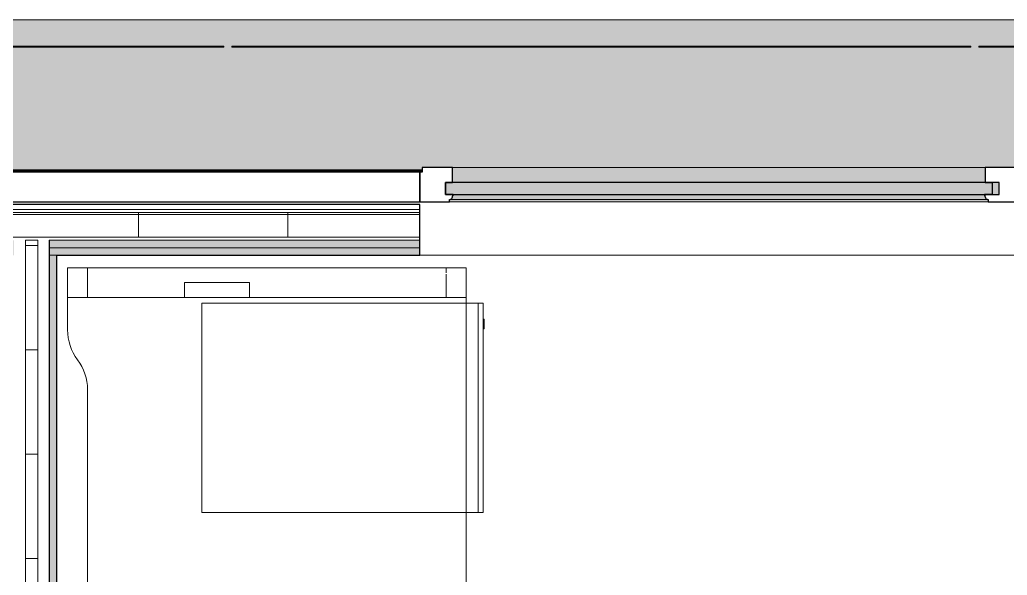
# Model space of a CAD drawing. Header units: millimetres. Extents: x 155920 to 295199, y -4084 to 97293.
# Drawn here: x 222633 to 224616, y 33602 to 34718 of the extents above; entities that cross this region are included whole.
import ezdxf

# ---------------------------------------------------------------- set-up
doc = ezdxf.new("R2010")
doc.units = ezdxf.units.MM
doc.header["$MEASUREMENT"] = 0
for name, color, linetype, lineweight in [('A-GLAZ', 7, 'CONTINUOUS', 9), ('A-GLAZ-CWMG', 7, 'CONTINUOUS', 9), ('A-WALL', 7, 'CONTINUOUS', 9), ('A-WALL-PATT', 7, 'CONTINUOUS', 25), ('I-FURN', 8, 'CONTINUOUS', 9), ('I-WALL', 7, 'CONTINUOUS', 9)]:
    doc.layers.add(name, color=color, linetype=linetype, lineweight=lineweight)

msp = doc.modelspace()

# ---------------------------------------------------------------- hatches: boundary and pattern name
at = {"layer": 'A-GLAZ'}
for points in [[(229688.5, 34416.7), (229692.8, 34416.7), (229692.8, 34718.3), (220908.8, 34718.3), (220908.8, 34416.7), (220913.2, 34416.7), (220913.2, 34421.3), (222104.5, 34421.3), (222104.5, 34416.7), (223441.2, 34416.7), (223441.2, 34421.3), (224632.5, 34421.3), (224632.5, 34416.7), (225969.2, 34416.7), (225969.2, 34421.3), (227160.5, 34421.3), (227160.5, 34416.7), (228497.2, 34416.7), (228497.2, 34421.3), (229688.5, 34421.3)], [(224571.6, 34391.4), (224571.6, 34421.3), (223502, 34421.3), (223502, 34391.4), (224317.9, 34391.4)], [(224599.6, 34367.4), (224599.6, 34391.4), (223488.1, 34391.4), (223488.1, 34367.4), (224317.9, 34367.4)], [(224571.8, 34362.4), (224570.4, 34366.3), (223503.3, 34366.3), (223502, 34362.4), (224571.6, 34362.4)], [(224570.4, 34366.3), (224570.4, 34367.4), (224317.9, 34366.3)], [(224571.8, 34352.5), (224577.6, 34352.5), (224577.6, 34357.5), (223496, 34357.5), (223496, 34352.5), (224317.9, 34352.5)], [(224576.1, 34357.5), (224572.7, 34359.8), (224571.4, 34362.4), (223501.8, 34362.4), (223500, 34358.7), (223499.8, 34357.5), (224573.8, 34357.5)]]:
    msp.add_hatch(color=256, dxfattribs=at).paths.add_polyline_path(points, flags=0)
h = msp.add_hatch(color=256, dxfattribs=at)
h.paths.add_polyline_path([(229692.8, 34414.6), (229692.8, 34416.7), (229688.5, 34416.7), (229688.5, 34414.6)], flags=0)
h.paths.add_polyline_path([(228497.2, 34414.6), (228497.2, 34416.7), (227160.5, 34416.7), (227160.5, 34414.6), (228492.2, 34414.6)], flags=0)
h.paths.add_polyline_path([(225964.2, 34414.6), (225969.2, 34414.6), (225969.2, 34416.7), (224632.5, 34416.7), (224632.5, 34414.6), (225514, 34414.6)], flags=0)
h.paths.add_polyline_path([(223441.2, 34414.6), (223441.2, 34416.7), (222104.5, 34416.7), (222104.5, 34414.6), (223436.2, 34414.6)], flags=0)
h.paths.add_polyline_path([(220913.2, 34414.6), (220913.2, 34416.7), (220908.8, 34416.7), (220908.8, 34414.6)], flags=0)
at = {"layer": 'A-WALL-PATT', "lineweight": 5}
h = msp.add_hatch(color=256, dxfattribs=at)
h.paths.add_polyline_path([(222108.8, 34260.3), (222621, 34260.3), (222621, 34275.3), (222108.8, 34275.3)], flags=0)
h.paths.add_polyline_path([(223121.9, 34260.3), (223436.8, 34260.3), (223436.8, 34275.3), (222693, 34275.3), (222693, 34260.3), (222822.9, 34260.3)], flags=0)
at = {"layer": 'A-WALL-PATT', "lineweight": 9}
h = msp.add_hatch(color=256, dxfattribs=at)
h.paths.add_polyline_path([(222708, 34245.3), (223436.8, 34245.3), (223436.8, 34260.3), (222693, 34260.3), (222693, 34245.3)], flags=0)
h.paths.add_polyline_path([(222523.9, 34245.3), (222621, 34245.3), (222621, 34260.3), (222108.8, 34260.3), (222108.8, 34245.3)], flags=0)
msp.add_hatch(color=256, dxfattribs=at).paths.add_polyline_path([(222693, 29907.3), (222708, 29907.3), (222708, 34245.3), (222693, 34245.3), (222693, 29920.8)], flags=0)

# ---------------------------------------------------------------- linework, layer by layer
at = {"layer": 'A-GLAZ'}
for p, q in [((229692.8, 34718.3), (220908.8, 34718.3)), ((223441.2, 34416.7), (222104.5, 34416.7)), ((223441.2, 34414.6), (222104.5, 34414.6)), ((224571.6, 34421.3), (223502, 34421.3)), ((224570.4, 34366.3), (223503.3, 34366.3)), ((223497.6, 34357.5), (223496, 34357.5)), ((223496, 34352.5), (224577.6, 34352.5)), ((224576.1, 34357.5), (223497.6, 34357.5)), ((224577.6, 34357.5), (224576.1, 34357.5))]:
    msp.add_line(p, q, dxfattribs=at)
at = {"layer": 'A-GLAZ', "lineweight": 30}
for p, q in [((223436.8, 34412.3), (222108.8, 34412.3)), ((223436.8, 34352.5), (223436.8, 34412.3)), ((223441.2, 34412.3), (223436.8, 34412.3)), ((223436.8, 34412.3), (223436.8, 34352.5)), ((223502, 34421.3), (223441.2, 34421.3)), ((223441.2, 34421.3), (223441.2, 34412.3)), ((223502, 34391.4), (223502, 34421.3)), ((224632.5, 34421.3), (224571.6, 34421.3)), ((224571.6, 34421.3), (224571.6, 34391.4)), ((224599.6, 34391.4), (223488.1, 34391.4)), ((223488.1, 34391.4), (223488.1, 34367.4)), ((223488.1, 34367.4), (223488.1, 34391.4)), ((223488.1, 34391.4), (223502, 34391.4)), ((224571.6, 34391.4), (224585.6, 34391.4)), ((224585.6, 34391.4), (224585.6, 34367.4)), ((224599.6, 34367.4), (224599.6, 34391.4)), ((223488.1, 34367.4), (224599.6, 34367.4)), ((223503.3, 34367.4), (223488.1, 34367.4)), ((223503.3, 34366.3), (223503.3, 34367.4)), ((224585.6, 34367.4), (224570.4, 34367.4)), ((224570.4, 34367.4), (224570.4, 34366.3)), ((222108.8, 34352.5), (223436.8, 34352.5)), ((223436.8, 34352.5), (223496, 34352.5)), ((223496, 34352.5), (223496, 34357.5)), ((223496, 34357.5), (223497.6, 34357.5)), ((224576.1, 34357.5), (224577.6, 34357.5)), ((224577.6, 34357.5), (224577.6, 34352.5)), ((224577.6, 34352.5), (224636.8, 34352.5))]:
    msp.add_line(p, q, dxfattribs=at)
for centre, radius, start, end in [((223509.2, 34361.9), 7.4, 143.4261, 176.5739), ((224564.5, 34361.9), 7.4, 3.4261, 36.5739), ((223496.5, 34362.7), 5.36, 281.9524, 356.5739), ((224577.2, 34362.7), 5.36, 183.4261, 258.0476)]:
    msp.add_arc(centre, radius, start, end, dxfattribs=at)
at = {"layer": 'A-GLAZ'}
for points in [[(223502.5, 34365.1), (223502.7, 34365.6), (223503, 34366), (223503.3, 34366.3)], [(224570.4, 34366.3), (224570.7, 34366), (224570.9, 34365.6), (224571.1, 34365.1)]]:
    msp.add_open_spline(points, degree=3, dxfattribs=at)
for points, knots in [([(223497.6, 34357.5), (223498, 34357.6), (223498.7, 34357.8), (223499.5, 34358.3), (223499.9, 34358.5), (223500, 34358.7)], [-1, -1, -1, -1, -0.8, -0.7, -0.6, -0.6, -0.6, -0.6]), ([(223501, 34359.8), (223501.1, 34360), (223501.3, 34360.4), (223501.7, 34361.2), (223501.8, 34361.9), (223501.8, 34362.4)], [-0.4, -0.4, -0.4, -0.4, -0.3, -0.2, 0, 0, 0, 0]), ([(224571.8, 34362.4), (224571.9, 34361.9), (224572, 34361.2), (224572.3, 34360.5), (224572.5, 34360.1), (224572.6, 34359.9), (224572.7, 34359.8)], [0, 0, 0, 0, 0.2, 0.3, 0.35, 0.4, 0.4, 0.4, 0.4]), ([(224573.6, 34358.7), (224573.7, 34358.7), (224573.8, 34358.5), (224574.2, 34358.3), (224574.6, 34358), (224575.2, 34357.7), (224575.7, 34357.5), (224576.1, 34357.5)], [0.6, 0.6, 0.6, 0.6, 0.625, 0.7, 0.775, 0.85, 1, 1, 1, 1])]:
    msp.add_open_spline(points, degree=3, knots=knots, dxfattribs=at)
at = {"layer": 'A-GLAZ-CWMG'}
for p, q in [((222300.8, 34665.3), (223042.8, 34665.3)), ((223042.8, 34663.3), (222300.8, 34663.3)), ((223042.8, 34665.3), (223042.8, 34663.3)), ((223058.8, 34663.3), (223058.8, 34665.3)), ((223058.8, 34665.3), (223425.8, 34665.3)), ((223425.8, 34663.3), (223058.8, 34663.3)), ((223425.8, 34665.3), (223800.8, 34665.3)), ((223800.8, 34663.3), (223425.8, 34663.3)), ((223800.8, 34665.3), (224542.8, 34665.3)), ((224542.8, 34663.3), (223800.8, 34663.3)), ((224542.8, 34665.3), (224542.8, 34663.3)), ((224558.8, 34663.3), (224558.8, 34665.3)), ((224558.8, 34665.3), (225229.9, 34665.3)), ((225229.9, 34663.3), (224558.8, 34663.3))]:
    msp.add_line(p, q, dxfattribs=at)
at = {"layer": 'A-WALL'}
for p, q in [((223436.8, 34337.3), (222108.8, 34337.3)), ((223436.8, 34331.3), (222108.8, 34331.3)), ((223436.8, 34281.3), (222108.8, 34281.3)), ((222644.5, 34275.3), (222669.5, 34275.3)), ((222644.5, 34275.3), (222644.5, 34245.3)), ((222669.5, 34275.3), (222644.5, 34275.3)), ((222669.5, 34275.3), (222669.5, 34245.3)), ((222692, 34275.3), (222693, 34275.3)), ((222692, 34275.3), (222692, 34245.3)), ((222693, 34275.3), (222692, 34275.3)), ((222693, 34275.3), (222693, 34260.3)), ((223436.8, 34275.3), (222693, 34275.3)), ((222644.5, 34245.3), (222644.5, 29907.3)), ((222669.5, 34245.3), (222669.5, 29907.3)), ((222692, 34245.3), (222692, 29907.3)), ((222693, 34260.3), (222693, 34245.3)), ((223436.8, 34260.3), (222693, 34260.3)), ((222708, 34245.3), (222693, 34245.3)), ((222693, 34245.3), (222693, 29907.3))]:
    msp.add_line(p, q, dxfattribs=at)
at = {"layer": 'A-WALL-PATT', "linetype": 'Continuous', "lineweight": 9}
for p, q in [((222108.8, 34327.3), (223436.8, 34327.3)), ((222871.8, 34281.3), (222871.8, 34331.3)), ((223171.8, 34281.3), (223171.8, 34331.3)), ((222644.5, 34265), (222669.5, 34265)), ((222644.5, 34055.5), (222669.5, 34055.5)), ((222644.5, 33845.9), (222669.5, 33845.9)), ((222644.5, 33636.4), (222669.5, 33636.4))]:
    msp.add_line(p, q, dxfattribs=at)
at = {"layer": 'I-FURN'}
for p, q in [((222729.3, 34220.3), (223529.3, 34220.3)), ((222769.3, 34220.3), (222729.3, 34220.3)), ((222729.3, 34160.3), (222729.3, 34220.3)), ((222729.3, 34160.3), (222729.3, 34220.3)), ((223529.3, 34220.3), (222729.3, 34220.3)), ((222729.3, 34220.3), (222729.3, 34095.3)), ((222729.3, 34095.3), (222729.3, 34220.3)), ((222729.3, 34220.3), (223529.3, 34220.3)), ((223489.3, 34220.3), (222769.3, 34220.3)), ((222769.3, 34160.3), (222769.3, 34220.3)), ((222769.3, 34160.3), (222769.3, 34220.3)), ((223529.3, 34220.3), (223489.3, 34220.3)), ((223489.3, 34209.7), (223489.3, 34220.3)), ((223489.3, 34209.7), (223489.3, 34220.3)), ((223489.3, 34160.3), (223489.3, 34207.4)), ((223489.3, 34160.3), (223489.3, 34207.4)), ((223529.3, 34220.3), (223529.3, 34160.3)), ((223529.3, 34160.3), (223529.3, 34220.3)), ((223529.3, 32620.3), (223529.3, 34220.3)), ((223529.3, 34220.3), (223529.3, 32620.3)), ((222964.3, 34190.3), (223094.3, 34190.3)), ((222964.3, 34160.3), (222964.3, 34190.3)), ((223094.3, 34190.3), (222964.3, 34190.3)), ((222964.3, 34160.3), (222964.3, 34190.3)), ((223094.3, 34190.3), (223094.3, 34160.3)), ((223094.3, 34160.3), (223094.3, 34190.3)), ((222964.3, 34160.3), (222729.3, 34160.3)), ((222729.3, 34160.3), (222769.3, 34160.3)), ((222769.3, 34160.3), (223489.3, 34160.3)), ((223094.3, 34160.3), (222964.3, 34160.3)), ((223529.3, 34148.8), (222998.6, 34148.8)), ((222998.6, 34148.8), (222998.6, 33728.8)), ((223529.3, 34160.3), (223094.3, 34160.3)), ((223489.3, 34160.3), (223529.3, 34160.3)), ((223553.6, 34148.8), (223529.3, 34148.8)), ((223553.6, 34148.8), (223553.6, 33728.8)), ((223563.6, 34148.8), (223553.6, 34148.8)), ((223553.6, 33728.8), (223553.6, 34148.8)), ((223563.6, 33728.8), (223563.6, 34148.8)), ((223565.6, 34117.2), (223563.6, 34117.2)), ((223565.6, 34097.2), (223565.6, 34117.2)), ((223565.6, 34117.2), (223565.6, 34097.2)), ((223563.6, 34097.2), (223565.6, 34097.2)), ((222769.3, 33975.3), (222769.3, 33143)), ((222769.3, 33143), (222769.3, 33975.3)), ((222998.6, 33728.8), (223529.3, 33728.8)), ((223529.3, 33728.8), (223553.6, 33728.8)), ((223553.6, 33728.8), (223563.6, 33728.8))]:
    msp.add_line(p, q, dxfattribs=at)
for centre, start, end in [((222829.3, 34095.3), 180, 216.8699), ((222829.3, 34095.3), 180, 216.8699), ((222669.3, 33975.3), 0, 36.8699), ((222669.3, 33975.3), 0, 36.8699)]:
    msp.add_arc(centre, 100, start, end, dxfattribs=at)
at = {"layer": 'I-WALL', "lineweight": 30}
for p, q in [((223436.8, 34347.3), (222108.8, 34347.3)), ((223436.8, 34245.3), (223436.8, 34347.3)), ((222708, 29907.3), (222708, 34245.3)), ((222708, 34245.3), (223436.8, 34245.3))]:
    msp.add_line(p, q, dxfattribs=at)
at = {"layer": 'I-WALL'}
msp.add_line((224636.8, 34245.3), (223436.8, 34245.3), dxfattribs=at)

doc.saveas('drawing.dxf')
